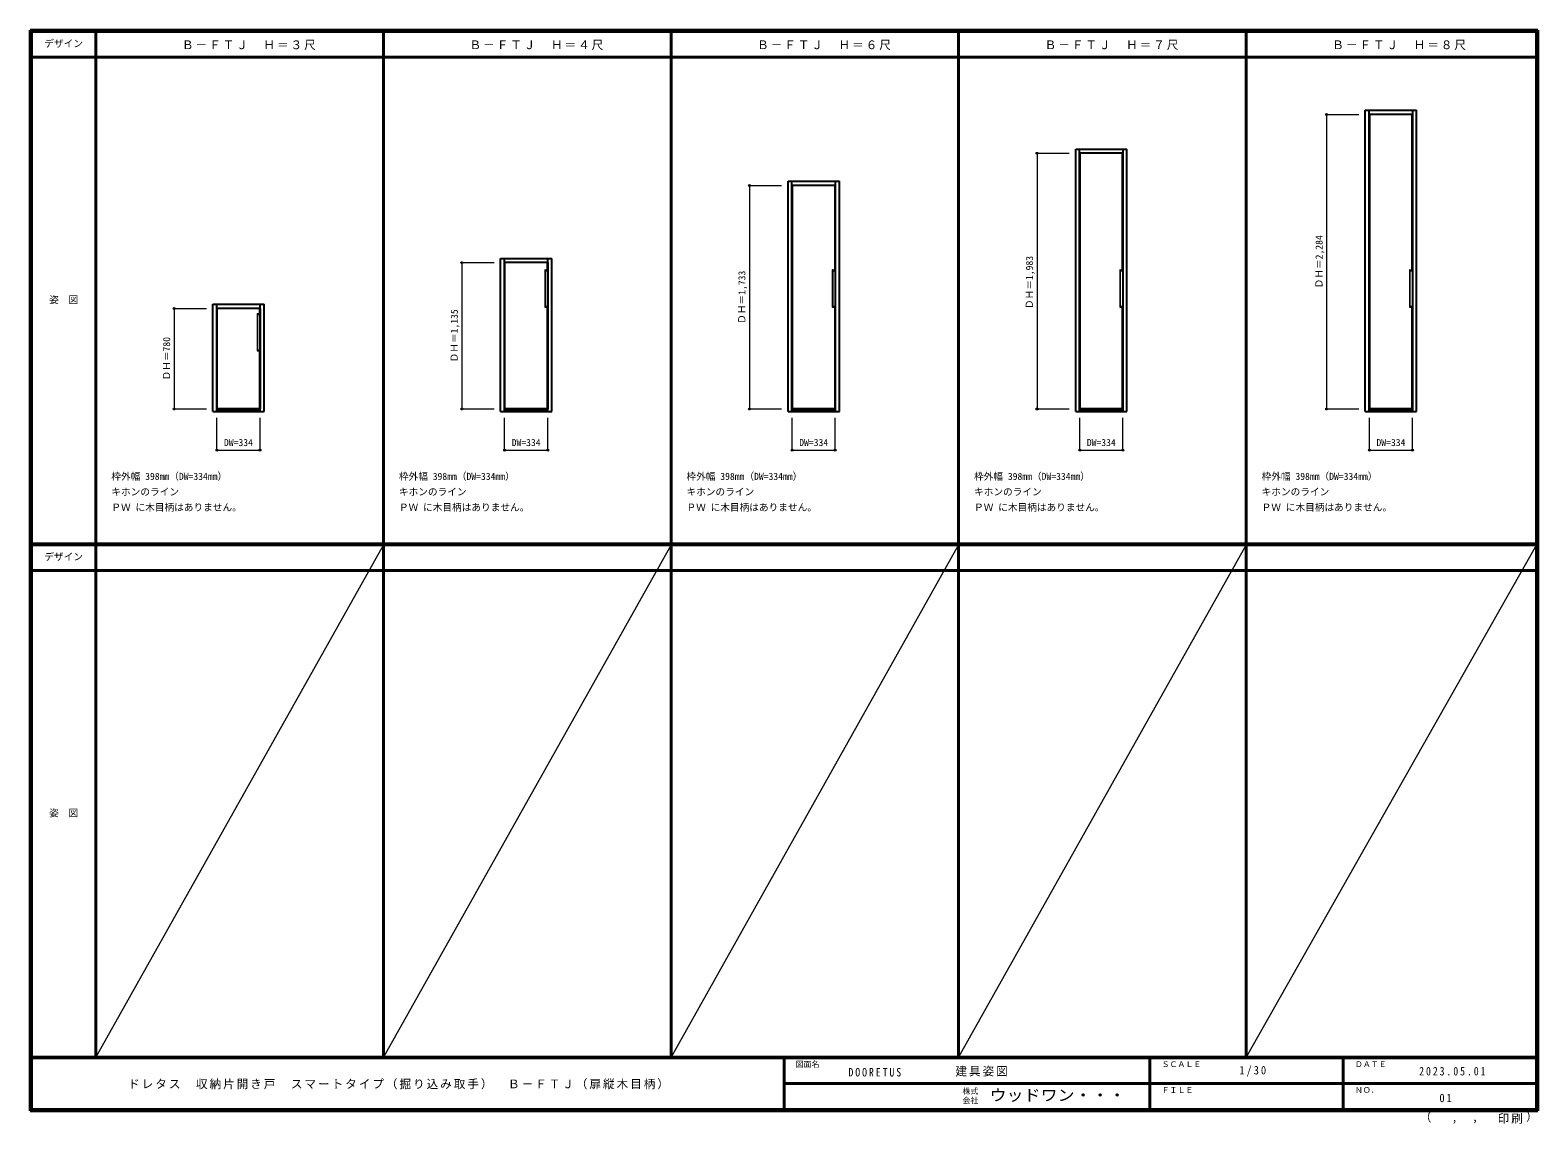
# Model space of a CAD drawing. Units: millimetres, scale not verified. Extents: x -6000 to 5700, y -4307 to 4175.
import ezdxf
from ezdxf.enums import TextEntityAlignment as Align

# ---------------------------------------------------------------- set-up
doc = ezdxf.new("R2010")
doc.units = ezdxf.units.MM
doc.header["$LTSCALE"] = 30
doc.header["$PDMODE"] = 32
doc.header["$PDSIZE"] = 15
for name, color, linetype, lineweight in [('0-2_扉', 3, 'Continuous', 25), ('0-3_仕上げ', 7, 'Continuous', 18), ('0-4_枠', 3, 'Continuous', 25), ('0-B_寸法', 4, 'Continuous', 9), ('F-1_枠', 6, 'Continuous', 40), ('F-A_文字', 7, 'Continuous', 18)]:
    doc.layers.add(name, color=color, linetype=linetype, lineweight=lineweight)
doc.layers.add('0-A_文字', color=7, linetype='Continuous')
doc.styles.add('ＭＳ ゴシック', font='')
doc.styles.get('ＭＳ ゴシック').set_extended_font_data('MS Gothic')

msp = doc.modelspace()

# ---------------------------------------------------------------- linework, layer by layer
at = {"layer": '0-2_扉'}
for p, q in [((4727.05, 3521), (4727.05, 1237)), ((2145.45, 3220), (2145.45, 1237)), ((2479.45, 3220), (2145.45, 3220)), ((2479.45, 3220), (2479.45, 1237)), ((247.85, 2970), (247.85, 1237)), ((-1983.75, 2372), (-1983.75, 1237)), ((-4216.25, 2017), (-4550.25, 2017)), ((-4550.25, 2017), (-4550.25, 1237)), ((-4216.25, 2017), (-4216.25, 1237)), ((-4216.25, 1237), (-4550.25, 1237)), ((-1983.75, 1237), (-2317.75, 1237)), ((247.85, 1237), (-86.15, 1237)), ((2479.45, 1237), (2145.45, 1237)), ((4727.05, 1237), (4393.05, 1237))]:
    msp.add_line(p, q, dxfattribs=at)
for points in [[(4727.05, 3521), (4393.05, 3521), (4393.05, 1237)], [(247.85, 2970), (-86.15, 2970), (-86.15, 1237)], [(-1983.75, 2372), (-2317.75, 2372), (-2317.75, 1237)]]:
    msp.add_lwpolyline(points, dxfattribs=at)
at = {"layer": '0-3_仕上げ'}
for p, q in [((4397.05, 1237), (4397.05, 3521)), ((4723.05, 2317), (4723.05, 3521)), ((4727.05, 1237), (4727.05, 3521)), ((2145.45, 3220), (2479.45, 3220)), ((2145.45, 1237), (2145.45, 3220)), ((2149.45, 1237), (2149.45, 3220)), ((2475.45, 2317), (2475.45, 3220)), ((2479.45, 1237), (2479.45, 3220)), ((-86.15, 2970), (247.85, 2970)), ((-86.15, 1237), (-86.15, 2970)), ((-82.15, 1237), (-82.15, 2970)), ((243.85, 2317), (243.85, 2970)), ((247.85, 1237), (247.85, 2970)), ((-2317.75, 1237), (-2317.75, 2372)), ((-2317.75, 2372), (-1983.75, 2372)), ((-2313.75, 1237), (-2313.75, 2372)), ((-1987.75, 2317), (-1987.75, 2372)), ((-1983.75, 1237), (-1983.75, 2372)), ((-2006.75, 2314), (-2006.75, 2030)), ((-2003.75, 2317), (-1983.75, 2317)), ((-2003.75, 2306), (-2003.75, 2038)), ((-2000.75, 2309), (-1986.75, 2309)), ((-1987.05, 2317), (-1987.05, 2312)), ((-1983.75, 2312), (-1983.75, 2313.5)), ((-1983.75, 2312), (-1983.75, 2313.5)), ((224.85, 2314), (224.85, 2030)), ((227.85, 2317), (247.85, 2317)), ((227.85, 2306), (227.85, 2038)), ((230.85, 2309), (244.85, 2309)), ((244.55, 2317), (244.55, 2312)), ((247.85, 2312), (247.85, 2313.5)), ((247.85, 2312), (247.85, 2313.5)), ((2456.45, 2314), (2456.45, 2030)), ((2459.45, 2317), (2479.45, 2317)), ((2459.45, 2306), (2459.45, 2038)), ((2462.45, 2309), (2476.45, 2309)), ((2476.15, 2317), (2476.15, 2312)), ((2479.45, 2312), (2479.45, 2313.5)), ((2479.45, 2312), (2479.45, 2313.5)), ((4704.05, 2314), (4704.05, 2030)), ((4707.05, 2317), (4727.05, 2317)), ((4707.05, 2306), (4707.05, 2038)), ((4710.05, 2309), (4724.05, 2309)), ((4723.75, 2317), (4723.75, 2312)), ((4727.05, 2312), (4727.05, 2313.5)), ((4727.05, 2312), (4727.05, 2313.5)), ((-4550.25, 1237), (-4550.25, 2017)), ((-4550.25, 2017), (-4216.25, 2017)), ((-4546.25, 1237), (-4546.25, 2017)), ((-4220.25, 1977), (-4220.25, 2017)), ((-4216.25, 1237), (-4216.25, 2017)), ((-2003.75, 2027), (-1983.75, 2027)), ((-2000.75, 2035), (-1986.75, 2035)), ((-1987.75, 1237), (-1987.75, 2027)), ((-1987.05, 2027), (-1987.05, 2032)), ((-1983.75, 2032), (-1983.75, 2030.5)), ((-1983.75, 2032), (-1983.75, 2030.5)), ((-1983.75, 2032), (-1983.75, 2030.5)), ((227.85, 2027), (247.85, 2027)), ((230.85, 2035), (244.85, 2035)), ((243.85, 1237), (243.85, 2027)), ((244.55, 2027), (244.55, 2032)), ((247.85, 2032), (247.85, 2030.5)), ((247.85, 2032), (247.85, 2030.5)), ((247.85, 2032), (247.85, 2030.5)), ((2459.45, 2027), (2479.45, 2027)), ((2462.45, 2035), (2476.45, 2035)), ((2475.45, 1237), (2475.45, 2027)), ((2476.15, 2027), (2476.15, 2032)), ((2479.45, 2032), (2479.45, 2030.5)), ((2479.45, 2032), (2479.45, 2030.5)), ((2479.45, 2032), (2479.45, 2030.5)), ((4707.05, 2027), (4727.05, 2027)), ((4710.05, 2035), (4724.05, 2035)), ((4723.05, 1237), (4723.05, 2027)), ((4723.75, 2027), (4723.75, 2032)), ((4727.05, 2032), (4727.05, 2030.5)), ((4727.05, 2032), (4727.05, 2030.5)), ((4727.05, 2032), (4727.05, 2030.5)), ((-4239.25, 1974), (-4239.25, 1690)), ((-4236.25, 1977), (-4216.25, 1977)), ((-4236.25, 1966), (-4236.25, 1698)), ((-4233.25, 1969), (-4219.25, 1969)), ((-4219.55, 1977), (-4219.55, 1972)), ((-4216.25, 1972), (-4216.25, 1973.5)), ((-4216.25, 1972), (-4216.25, 1973.5)), ((-4236.25, 1687), (-4216.25, 1687)), ((-4233.25, 1695), (-4219.25, 1695)), ((-4220.25, 1237), (-4220.25, 1687)), ((-4219.55, 1687), (-4219.55, 1692)), ((-4216.25, 1692), (-4216.25, 1690.5)), ((-4216.25, 1692), (-4216.25, 1690.5)), ((-4216.25, 1692), (-4216.25, 1690.5)), ((-4550.25, 1237), (-4216.25, 1237)), ((-2317.75, 1237), (-1983.75, 1237)), ((-86.15, 1237), (247.85, 1237)), ((2145.45, 1237), (2479.45, 1237)), ((4393.05, 1237), (4727.05, 1237))]:
    msp.add_line(p, q, dxfattribs=at)
msp.add_lwpolyline([(4393.05, 1237), (4393.05, 3521), (4727.05, 3521)], dxfattribs=at)
for centre, start, end in [((-2003.75, 2314), 90, 180), ((-2000.75, 2306), 90, 180), ((-1986.75, 2312), 270, 0), ((227.85, 2314), 90, 180), ((230.85, 2306), 90, 180), ((244.85, 2312), 270, 0), ((2459.45, 2314), 90, 180), ((2462.45, 2306), 90, 180), ((2476.45, 2312), 270, 0), ((4707.05, 2314), 90, 180), ((4710.05, 2306), 90, 180), ((4724.05, 2312), 270, 0), ((-2003.75, 2030), 180, 270), ((-2000.75, 2038), 180, 270), ((-1986.75, 2032), 0, 90), ((227.85, 2030), 180, 270), ((230.85, 2038), 180, 270), ((244.85, 2032), 0, 90), ((2459.45, 2030), 180, 270), ((2462.45, 2038), 180, 270), ((2476.45, 2032), 0, 90), ((4707.05, 2030), 180, 270), ((4710.05, 2038), 180, 270), ((4724.05, 2032), 0, 90), ((-4236.25, 1974), 90, 180), ((-4233.25, 1966), 90, 180), ((-4219.25, 1972), 270, 0), ((-4236.25, 1690), 180, 270), ((-4233.25, 1698), 180, 270), ((-4219.25, 1692), 0, 90)]:
    msp.add_arc(centre, 3, start, end, dxfattribs=at)
at = {"layer": '0-4_枠'}
for p, q in [((4361.05, 1218), (4361.05, 3554)), ((4361.05, 3554), (4759.05, 3554)), ((4391.05, 1218), (4391.05, 3554)), ((4391.05, 3524), (4729.05, 3524)), ((4729.05, 1218), (4729.05, 3554)), ((4759.05, 1218), (4759.05, 3554)), ((2113.45, 1218), (2113.45, 3253)), ((2113.45, 3253), (2511.45, 3253)), ((2143.45, 1218), (2143.45, 3253)), ((2143.45, 3223), (2481.45, 3223)), ((2481.45, 1218), (2481.45, 3253)), ((2511.45, 1218), (2511.45, 3253)), ((-118.15, 1218), (-118.15, 3003)), ((-118.15, 3003), (279.85, 3003)), ((-88.15, 1218), (-88.15, 3003)), ((-88.15, 2973), (249.85, 2973)), ((249.85, 1218), (249.85, 3003)), ((279.85, 1218), (279.85, 3003)), ((-2349.75, 1218), (-2349.75, 2405)), ((-2349.75, 2405), (-1951.75, 2405)), ((-2319.75, 1218), (-2319.75, 2405)), ((-2319.75, 2375), (-1981.75, 2375)), ((-1981.75, 1218), (-1981.75, 2405)), ((-1951.75, 1218), (-1951.75, 2405)), ((-4582.25, 1218), (-4582.25, 2050)), ((-4582.25, 2050), (-4184.25, 2050)), ((-4552.25, 1218), (-4552.25, 2050)), ((-4552.25, 2020), (-4214.25, 2020)), ((-4214.25, 1218), (-4214.25, 2050)), ((-4184.25, 1218), (-4184.25, 2050)), ((-4582.25, 1218), (-4184.25, 1218)), ((-4552.25, 1233), (-4214.25, 1233)), ((-2349.75, 1218), (-1951.75, 1218)), ((-2319.75, 1233), (-1981.75, 1233)), ((-118.15, 1218), (279.85, 1218)), ((-88.15, 1233), (249.85, 1233)), ((2113.45, 1218), (2511.45, 1218)), ((2143.45, 1233), (2481.45, 1233)), ((4361.05, 1218), (4759.05, 1218)), ((4391.05, 1233), (4729.05, 1233))]:
    msp.add_line(p, q, dxfattribs=at)
at = {"layer": '0-B_寸法'}
for p, q in [((4061.05, 3521), (4061.05, 1237)), ((4061.05, 3521), (4311.05, 3521)), ((1813.45, 3220), (1813.45, 1237)), ((1813.45, 3220), (2063.45, 3220)), ((-418.15, 2970), (-418.15, 1237)), ((-418.15, 2970), (-168.15, 2970)), ((-2649.75, 2372), (-2649.75, 1237)), ((-2649.75, 2372), (-2399.75, 2372)), ((-4882.25, 2017), (-4882.25, 1237)), ((-4882.25, 2017), (-4632.25, 2017)), ((-4882.25, 1237), (-4632.25, 1237)), ((-2649.75, 1237), (-2399.75, 1237)), ((-418.15, 1237), (-168.15, 1237)), ((1813.45, 1237), (2063.45, 1237)), ((4061.05, 1237), (4311.05, 1237)), ((-4550.25, 918), (-4550.25, 1168)), ((-4216.25, 918), (-4216.25, 1168)), ((-2317.75, 918), (-2317.75, 1168)), ((-1983.75, 918), (-1983.75, 1168)), ((-86.15, 918), (-86.15, 1168)), ((247.85, 918), (247.85, 1168)), ((2145.45, 918), (2145.45, 1168)), ((2479.45, 918), (2479.45, 1168)), ((4393.05, 918), (4393.05, 1168)), ((4727.05, 918), (4727.05, 1168)), ((-4550.25, 918), (-4216.25, 918)), ((-2317.75, 918), (-1983.75, 918)), ((-86.15, 918), (247.85, 918)), ((2145.45, 918), (2479.45, 918)), ((4393.05, 918), (4727.05, 918))]:
    msp.add_line(p, q, dxfattribs=at)
at = {"layer": '0-B_寸法', "color": 7}
for p in [(4061.05, 3521), (1813.45, 3220), (-418.15, 2970), (-2649.75, 2372), (-4882.25, 2017), (-4882.25, 1237), (-2649.75, 1237), (-418.15, 1237), (1813.45, 1237), (4061.05, 1237), (-4550.25, 918), (-4216.25, 918), (-2317.75, 918), (-1983.75, 918), (-86.15, 918), (247.85, 918), (2145.45, 918), (2479.45, 918), (4393.05, 918), (4727.05, 918)]:
    msp.add_point(p, dxfattribs=at)
at = {"layer": 'F-1_枠'}
for p, q in [((-6000, 4175), (5700, 4175)), ((-6000, 4175), (-6000, -4205)), ((-6000, 4170), (5700, 4170)), ((-6000, 4165), (5700, 4165)), ((-5995, 4175), (-5995, -4205)), ((-5990, 4175), (-5990, -4205)), ((-5490, 4175), (-5490, -3790)), ((-3258.4, 4175), (-3258.4, -3790)), ((-1026.8, 4165), (-1026.8, -3790)), ((1204.8, 4165), (1204.8, -3790)), ((3436.4, 4165), (3436.4, -3790)), ((5690, 4175), (5690, -4205)), ((5695, 4175), (5695, -4205)), ((5700, 4175), (5700, -4205)), ((-6000, 3965), (5700, 3965)), ((-5990, 190.5), (5690, 190.5)), ((-5990, 187.5), (5690, 187.5)), ((-5990, 184.5), (5690, 184.5)), ((-5990, -15.5), (5690, -15.5)), ((5700, -3790), (-6000, -3790)), ((5700, -3795), (-6000, -3795)), ((-150, -3795), (-150, -4195)), ((2690, -3795), (2690, -4195)), ((4190, -3795), (4190, -4195)), ((-150, -3995), (5690, -3995.01)), ((5700, -4195), (-6000, -4195)), ((5700, -4200), (-6000, -4200)), ((5700, -4205), (-6000, -4205))]:
    msp.add_line(p, q, dxfattribs=at)
at = {"layer": 'F-A_文字'}
for p, q in [((-3258.4, 184.5), (-5490, -3790)), ((-1026.8, 184.5), (-3258.4, -3790)), ((1204.8, 184.5), (-1026.8, -3790)), ((3436.4, 184.5), (1204.8, -3790)), ((5690, 184.5), (3436.4, -3790))]:
    msp.add_line(p, q, dxfattribs=at)

# ---------------------------------------------------------------- texts
at = {"layer": '0-A_文字', "style": 'ＭＳ ゴシック'}
for s, p in [('枠外幅 398mm（DW=334mm）', (-5370, 670.5)), ('枠外幅 398mm（DW=334mm）', (-3138.4, 670.5)), ('枠外幅 398mm（DW=334mm）', (-906.8, 670.5)), ('枠外幅 398mm（DW=334mm）', (1324.8, 670.5)), ('枠外幅 398mm（DW=334mm）', (3556.4, 670.5)), ('キホンのライン', (-5370, 550.5)), ('キホンのライン', (-3138.4, 550.5)), ('キホンのライン', (-906.8, 550.5)), ('キホンのライン', (1324.8, 550.5)), ('キホンのライン', (3556.4, 550.5)), ('ＰＷ に木目柄はありません。', (-5370, 430.5)), ('ＰＷ に木目柄はありません。', (-3138.4, 430.5)), ('ＰＷ に木目柄はありません。', (-906.8, 430.5)), ('ＰＷ に木目柄はありません。', (1324.8, 430.5)), ('ＰＷ に木目柄はありません。', (3556.4, 430.5))]:
    msp.add_text(s, height=54.99, dxfattribs=at).set_placement(p, align=Align.BOTTOM_LEFT)
at = {"layer": '0-A_文字', "char_height": 65.98, "attachment_point": 7, "style": 'ＭＳ ゴシック'}
for s, insert in [('\\T1.17;Ｂ－ＦＴＪ\u3000Ｈ＝３尺', (-4821.65, 4020)), ('\\T1.17;Ｂ－ＦＴＪ\u3000Ｈ＝４尺', (-2590.05, 4020)), ('\\T1.17;Ｂ－ＦＴＪ\u3000Ｈ＝６尺', (-358.45, 4020)), ('\\T1.17;Ｂ－ＦＴＪ\u3000Ｈ＝７尺', (1873.15, 4020)), ('\\T1.17;Ｂ－ＦＴＪ\u3000Ｈ＝８尺', (4104.75, 4020))]:
    msp.add_mtext(s, dxfattribs=dict(at, insert=insert))
at = {"layer": '0-B_寸法', "color": 7, "style": 'ＭＳ ゴシック'}
for s, p in [('ＤＨ＝2,284', (4046.05, 2172.75)), ('ＤＨ＝1,983', (1798.45, 2012.25)), ('ＤＨ＝1,733', (-433.15, 1897.25)), ('ＤＨ＝1,135', (-2664.75, 1598.25)), ('ＤＨ＝780', (-4897.25, 1458.25))]:
    msp.add_text(s, height=54.99, rotation=90, dxfattribs=at).set_placement(p, align=Align.BOTTOM_LEFT)
for p in [(-4495.75, 933), (-2263.25, 933), (-31.65, 933), (2199.95, 933), (4447.55, 933)]:
    msp.add_text('DW=334', height=54.99, dxfattribs=at).set_placement(p, align=Align.BOTTOM_LEFT)
at = {"layer": 'F-A_文字', "style": 'ＭＳ ゴシック'}
for s, height, p in [('デザイン', 54.99, (-5890, 4027.5)), ('姿\u3000図', 54.99, (-5852.5, 2040.25)), ('デザイン', 54.99, (-5890, 47)), ('姿\u3000図', 54.99, (-5852.5, -1940.25)), ('図面名', 43.99, (-60, -3880)), ('ＳＣＡＬＥ', 43.99, (2780, -3880)), ('ＤＡＴＥ', 43.99, (4280, -3880)), ('株式', 43.99, (1235, -4089)), ('ＦＩＬＥ', 43.99, (2780, -4080)), ('ＮＯ．', 43.99, (4280, -4080)), ('会社', 43.99, (1235, -4161)), ('（', 65.98, (4784.03, -4308.31)), ('）', 65.98, (5608.4, -4304.13)), (',', 65.98, (5031.28, -4308.31)), (',', 65.98, (5190.2, -4305.53))]:
    msp.add_text(s, height=height, dxfattribs=at).set_placement(p, align=Align.BOTTOM_LEFT)
at = {"layer": 'F-A_文字', "style": 'ＭＳ ゴシック', "width": 1.1}
msp.add_text('ウッドワン・・・', height=87.98, dxfattribs=at).set_placement((1445, -4155), align=Align.BOTTOM_LEFT)
at = {"layer": 'F-A_文字', "char_height": 65.98, "attachment_point": 7, "style": 'ＭＳ ゴシック'}
for s, insert in [('\\T1.17;建具姿図', (1180.42, -3940)), ('\\T1.38;\\W0.9;1/30', (3383.75, -3940)), ('\\T1.17;ドレタス\u3000収納片開き戸\u3000スマートタイプ（掘り込み取手）\u3000Ｂ－ＦＴＪ（扉縦木目柄）', (-5240, -4040)), ('\\T1.39;\\W0.85;DOORETUS', (350, -3940.79)), ('\\T1.39;\\W0.85;2023.05.01', (4778.75, -3932.5)), ('\\T1.36;\\W0.9;01', (4936.25, -4140)), ('\\T1.17;印刷', (5388.15, -4306.92))]:
    msp.add_mtext(s, dxfattribs=dict(at, insert=insert))

doc.saveas('drawing.dxf')
